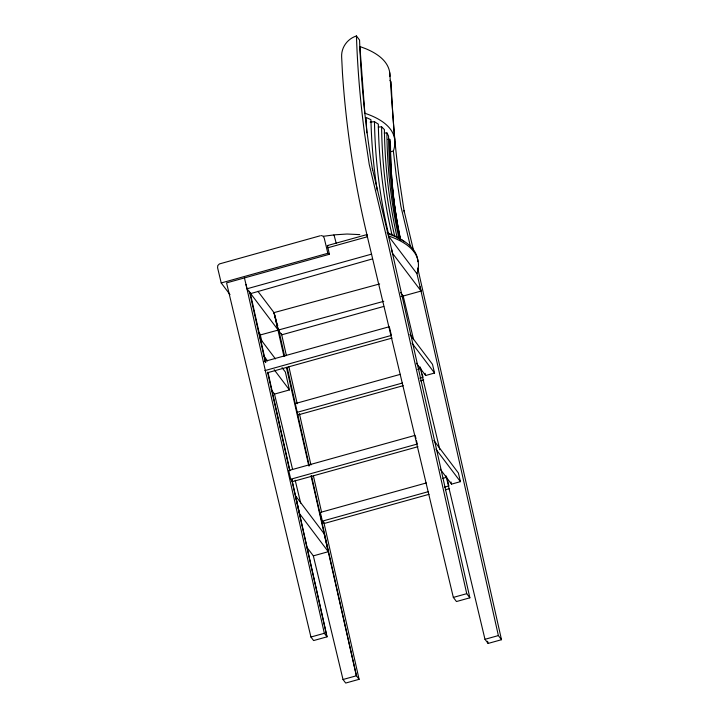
<?xml version="1.0" encoding="UTF-8"?>
<svg xmlns="http://www.w3.org/2000/svg" width="719" height="719" viewBox="0 0 719 719"><rect width="100%" height="100%" fill="white"/><g stroke="black" fill="none" stroke-linecap="round" stroke-linejoin="round"><path stroke-width="1.08" d="M250.652 293.595L372.523 258.885M390.237 151.889L393.365 151.017L396.277 175.858L400.878 206.29L410.459 246.509M320.35 235.742L219.367 263.945L217.785 265.563L217.587 267.747L221.209 282.953L230.008 294.601M291.887 479.474L327.01 636.836L313.61 640.566L310.932 637.025L226.566 282.891L329.419 254.274L327.352 245.583L366.906 234.583A1050.126 996.103 -37.1 0 1 342.46 73.104L341.642 56.819A20.554 19.503 -37.1 0 1 356.444 35.95L359.563 40.084C361.154 83.755 365.504 127.308 372.64 170.43M327.873 247.758L367.418 236.758L366.87 234.592L453.338 597.408L456.457 601.542L469.858 597.813L391.513 248.954M221.209 282.953L327.846 253.286A8.26 2.418 -13.4 0 0 328.898 254.149L329.419 254.274M244.433 277.92L247.021 288.777L371.561 254.14M383.793 301.306L260.278 334.964L258.265 332.304M416.93 273.678L388.404 235.922A244.99 71.63 -13.4 0 1 416.93 273.678L421.073 291.06L401.049 296.623M383.775 306.438L281.776 334.811L247.021 288.777M263.882 361.612L389.312 326.723M264.871 370.6L391.379 335.413L389.572 327.801M267.738 372.658L392.08 338.074M271.18 389.68L274.505 394.084L289.451 389.923L285.371 372.038L282.055 367.652M295.527 403.503L400.411 374.329M417.703 369.521L420.948 368.613M416.346 363.212L425.63 375.507L434.564 373.026L432.496 364.335L409.947 334.47M296.516 412.499L402.478 383.02M419.779 378.203L423.024 377.304L422.242 374.042M298.295 414.854L403.179 385.681M420.48 380.872L423.725 379.965M415.187 435.346L288.687 470.541L290.755 479.231L292.534 481.595L417.964 446.697M290.755 479.231L417.263 444.036L416.481 440.783M426.286 482.961L320.323 512.431L322.391 521.122L324.179 523.486L429.054 494.312M442.509 478.45L446.832 477.245M440.235 469.21L451.514 484.139L460.448 481.649L458.371 472.958L433.836 440.468M322.391 521.122L428.353 491.652M444.576 487.14L448.899 485.936L447.344 479.42M445.277 489.801L449.6 488.596M306.654 547.015L313.34 555.868L328.286 551.707L324.206 533.822L295.545 495.867L299.526 513.627L328.286 551.707M310.932 637.025L324.332 633.295L327.01 636.836L291.887 480.454M453.338 597.408L466.739 593.678L469.858 597.813M484.983 639.308L498.384 635.578L501.503 639.712L488.102 643.433L484.983 639.308L446.041 475.843M343.017 679.509L356.417 675.779L359.096 679.32L345.695 683.05L343.017 679.509L313.34 555.868M257.914 291.303L274.011 312.621L379.659 283.924M333.355 235.005L323.523 236.272M370.159 122.14L374.473 121.682L378.32 124.144A536.041 493.432 -57.3 0 0 391.81 234.017M333.742 234.888L347.061 234.026L359.797 234.619M378.284 127.083L381.609 126.814L384.413 129.6A536.041 504.414 -45.2 0 0 397.31 238.115M384.198 133.06L386.912 132.916L388.566 136.017A536.041 511.146 -28 0 0 400.231 239.867M387.918 139.324L389.743 139.279L390.318 142.65A536.041 512.512 -9.6 0 0 400.474 239.652M321.393 235.571L323.191 236.245L324.224 238.079L327.846 253.286M327.352 245.583L327.522 245.628A8.26 2.418 -13.4 0 0 328.367 245.718M389.959 80.321L391.208 81.975A1050.126 996.103 -37.1 0 0 399.396 179.993L404.285 212.321M421.073 291.06L392.547 253.295L372.352 168.525M400.546 292.516L403.206 296.03L413.587 339.62M412.014 343.161L434.564 373.026M435.903 449.159L460.448 481.649M260.206 338.73L275.44 358.889M263.54 355.617L267.531 360.893M274.173 369.692L289.451 389.923M334.128 235.329L336.231 243.382M283.951 356.417L274.011 312.621L276.33 320.791M276.914 322.831L277.777 325.905M260.053 333.904L261.878 341.507M274.505 394.084L292.57 469.327M295.185 480.238L300.677 503.138M403.997 210.424L413.578 250.634M417.712 268.025L501.503 639.712M425.118 373.332L425.63 375.507M450.993 481.964L451.514 484.139M487.581 641.258L488.102 643.433M421.208 369.701L421.729 371.876M420.076 366.87L439.812 449.69M415.447 436.433L415.968 438.608M274.011 312.621L278.145 330.003M292.022 479.42L292.534 481.595M286.432 367.373L308.802 465.93M311.03 475.78L356.417 675.779L311.471 475.654M420.031 286.719L498.384 635.578M466.739 593.678L388.395 244.82L369.233 164.399L364.632 133.968A1050.126 996.103 -37.1 0 1 356.444 35.95M281.48 333.742L286.396 355.617M288.849 366.555L297.199 403.736M299.41 413.578L310.95 464.977M313.412 475.915L321.519 512M323.73 521.841L359.096 679.32M278.316 328.017L284.706 356.453M287.16 367.382L309.26 465.813M249.394 291.258L265.356 362.34M267.567 372.181L289.676 470.612M245.988 284.436L324.332 633.295M250.167 292.606L265.778 362.547M267.98 372.379L289.928 470.738M389.725 72.646L394.677 139.369M400.357 238.447A536.041 512.512 -9.6 0 1 389.743 139.279M387.892 233.747A244.99 71.63 -13.4 0 1 417.901 261.716M389.923 76.394A244.99 71.63 -13.4 0 0 365.603 48.658L359.886 46.528L364.848 113.251A244.99 71.63 -13.4 0 1 393.365 151.017M387.029 232.713A244.99 71.63 -13.4 0 1 404.42 241.764M400.222 240.101A536.041 509.789 6.4 0 1 399.36 235.751M398.344 230.305A536.041 509.789 6.4 0 1 395.818 215.008M395.657 213.911A536.041 509.789 6.4 0 1 390.516 145.589L390.111 149.175A536.041 509.789 6.4 0 0 390.255 159.16M390.893 174.609A536.041 509.789 6.4 0 1 390.777 172.398M399.072 238.924A536.041 511.146 -28 0 1 386.912 132.916M394.758 236.407A536.041 504.414 -45.2 0 1 381.609 126.814M388.485 233.72A536.041 493.432 -57.3 0 1 374.473 121.682M377.205 190.364A536.041 479.771 -65.6 0 1 370.932 119.669L366.196 117.512A536.041 479.771 -65.6 0 0 366.78 132.835"/></g></svg>
